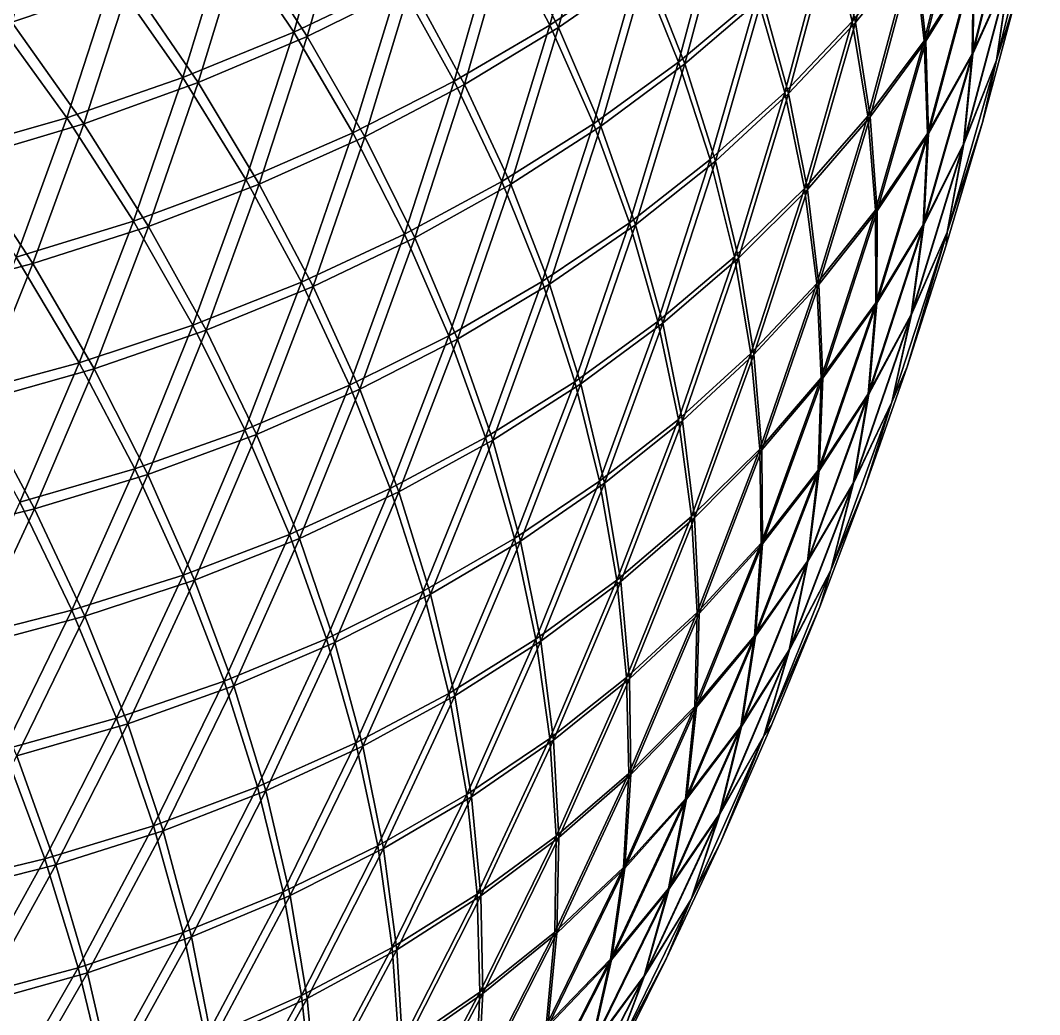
# Model space of a CAD drawing. Header units: millimetres. Extents: x -260 to 430, y -260 to 260.
# Drawn here: x 414.24 to 428.17, y -31.14 to -17.56 of the extents above; entities that cross this region are included whole.
import ezdxf

# ---------------------------------------------------------------- set-up
doc = ezdxf.new("R2010")
doc.units = ezdxf.units.MM
doc.header["$MEASUREMENT"] = 0
doc.layers.add('MESH_3D', color=2, linetype='CONTINUOUS')

msp = doc.modelspace()

# ---------------------------------------------------------------- linework, layer by layer
at = {"layer": 'MESH_3D'}
for points in [[(425.29, -16.279, 2469.295), (425.606, -17.579, 2466.935), (426.18, -15.279, 2466.935)], [(426.223, -15.289, 433.242), (425.649, -17.591, 433.242), (425.345, -16.292, 430.905)], [(426.18, -15.279, 2466.935), (425.606, -17.579, 2466.935), (426.436, -16.564, 2464.554)], [(426.468, -16.572, 435.599), (425.649, -17.591, 433.242), (426.223, -15.289, 433.242)], [(420.772, -16.284, 2480.686), (421.471, -17.627, 2478.472), (422.049, -15.47, 2478.472)], [(422.171, -15.501, 421.814), (421.592, -17.661, 421.814), (420.914, -16.322, 419.618)], [(422.049, -15.47, 2478.472), (421.471, -17.627, 2478.472), (422.691, -16.798, 2476.222)], [(422.794, -16.826, 424.043), (421.592, -17.661, 421.814), (422.171, -15.501, 421.814)], [(426.436, -16.564, 2464.554), (426.588, -17.842, 2462.155), (427.17, -15.507, 2462.155)], [(427.192, -15.512, 437.973), (426.609, -17.848, 437.973), (426.468, -16.572, 435.599)], [(427.17, -15.507, 2462.155), (426.588, -17.842, 2462.155), (427.26, -16.77, 2459.742)], [(427.274, -16.773, 440.361), (426.609, -17.848, 437.973), (427.192, -15.512, 437.973)], [(414.7, -15.685, 409.234), (414.12, -17.585, 409.234), (413.04, -16.216, 407.294)], [(415.732, -17.039, 411.223), (414.12, -17.585, 409.234), (414.7, -15.685, 409.234)], [(417.064, -16.363, 2487.094), (417.973, -17.724, 2485), (418.556, -15.69, 2485)], [(418.556, -15.69, 2485), (417.973, -17.724, 2485), (419.412, -17.036, 2482.863)], [(427.832, -15.66, 2457.317), (427.244, -18.018, 2457.317), (427.755, -16.893, 2454.883)], [(427.26, -16.77, 2459.742), (427.244, -18.018, 2457.317), (427.832, -15.66, 2457.317)], [(427.84, -15.662, 442.761), (427.252, -18.02, 442.761), (427.274, -16.773, 440.361)], [(427.759, -16.894, 445.169), (427.252, -18.02, 442.761), (427.84, -15.662, 442.761)], [(428.164, -15.737, 2452.443), (427.574, -18.106, 2452.443), (427.835, -17.273, 2450)], [(427.755, -16.893, 2454.883), (427.574, -18.106, 2452.443), (428.164, -15.737, 2452.443)], [(428.165, -15.737, 447.583), (427.835, -17.273, 450), (427.574, -18.107, 447.583)], [(428.165, -15.737, 447.583), (427.574, -18.107, 447.583), (427.759, -16.894, 445.169)], [(418.743, -15.74, 415.338), (418.158, -17.781, 415.338), (417.275, -16.423, 413.259)], [(419.575, -17.083, 417.459), (418.158, -17.781, 415.338), (418.743, -15.74, 415.338)], [(422.691, -16.798, 2476.222), (423.23, -18.131, 2473.941), (423.825, -15.913, 2473.941)], [(423.91, -15.935, 426.303), (423.315, -18.155, 426.303), (422.794, -16.826, 424.043)], [(423.825, -15.913, 2473.941), (423.23, -18.131, 2473.941), (424.306, -17.231, 2471.631)], [(424.375, -17.249, 428.591), (423.315, -18.155, 426.303), (423.91, -15.935, 426.303)], [(419.412, -17.036, 2482.863), (420.166, -18.395, 2480.686), (420.772, -16.284, 2480.686)], [(420.772, -16.284, 2480.686), (420.166, -18.395, 2480.686), (421.471, -17.627, 2478.472)], [(424.306, -17.231, 2471.631), (424.682, -18.547, 2469.295), (425.29, -16.279, 2469.295)], [(425.345, -16.292, 430.905), (424.736, -18.563, 430.905), (424.375, -17.249, 428.591)], [(425.29, -16.279, 2469.295), (424.682, -18.547, 2469.295), (425.606, -17.579, 2466.935)], [(425.649, -17.591, 433.242), (424.736, -18.563, 430.905), (425.345, -16.292, 430.905)], [(415.497, -16.967, 2489.144), (416.458, -18.344, 2487.094), (417.064, -16.363, 2487.094)], [(417.275, -16.423, 413.259), (416.666, -18.412, 413.259), (415.732, -17.039, 411.223)], [(417.064, -16.363, 2487.094), (416.458, -18.344, 2487.094), (417.973, -17.724, 2485)], [(418.158, -17.781, 415.338), (416.666, -18.412, 413.259), (417.275, -16.423, 413.259)], [(420.914, -16.322, 419.618), (420.307, -18.438, 419.618), (419.575, -17.083, 417.459)], [(421.592, -17.661, 421.814), (420.307, -18.438, 419.618), (420.914, -16.322, 419.618)], [(425.606, -17.579, 2466.935), (425.818, -18.873, 2464.554), (426.436, -16.564, 2464.554)], [(426.468, -16.572, 435.599), (425.849, -18.882, 435.599), (425.649, -17.591, 433.242)], [(426.436, -16.564, 2464.554), (425.818, -18.873, 2464.554), (426.588, -17.842, 2462.155)], [(426.609, -17.848, 437.973), (425.849, -18.882, 435.599), (426.468, -16.572, 435.599)], [(421.471, -17.627, 2478.472), (422.067, -18.976, 2476.222), (422.691, -16.798, 2476.222)], [(422.794, -16.826, 424.043), (422.169, -19.007, 424.043), (421.592, -17.661, 421.814)], [(422.691, -16.798, 2476.222), (422.067, -18.976, 2476.222), (423.23, -18.131, 2473.941)], [(423.315, -18.155, 426.303), (422.169, -19.007, 424.043), (422.794, -16.826, 424.043)], [(426.588, -17.842, 2462.155), (426.633, -19.107, 2459.742), (427.26, -16.77, 2459.742)], [(427.274, -16.773, 440.361), (426.647, -19.111, 440.361), (426.609, -17.848, 437.973)], [(427.26, -16.77, 2459.742), (426.633, -19.107, 2459.742), (427.244, -18.018, 2457.317)], [(427.252, -18.02, 442.761), (426.647, -19.111, 440.361), (427.274, -16.773, 440.361)], [(413.859, -17.5, 2491.145), (414.871, -18.894, 2489.144), (415.497, -16.967, 2489.144)], [(415.497, -16.967, 2489.144), (414.871, -18.894, 2489.144), (416.458, -18.344, 2487.094)], [(427.755, -16.893, 2454.883), (427.124, -19.248, 2454.883), (427.574, -18.106, 2452.443)], [(427.244, -18.018, 2457.317), (427.124, -19.248, 2454.883), (427.755, -16.893, 2454.883)], [(427.759, -16.894, 445.169), (427.128, -19.249, 445.169), (427.252, -18.02, 442.761)], [(427.574, -18.107, 447.583), (427.128, -19.249, 445.169), (427.759, -16.894, 445.169)], [(415.732, -17.039, 411.223), (415.103, -18.974, 411.223), (414.12, -17.585, 409.234)], [(416.666, -18.412, 413.259), (415.103, -18.974, 411.223), (415.732, -17.039, 411.223)], [(417.973, -17.724, 2485), (418.781, -19.099, 2482.863), (419.412, -17.036, 2482.863)], [(419.575, -17.083, 417.459), (418.943, -19.152, 417.459), (418.158, -17.781, 415.338)], [(419.412, -17.036, 2482.863), (418.781, -19.099, 2482.863), (420.166, -18.395, 2480.686)], [(420.307, -18.438, 419.618), (418.943, -19.152, 417.459), (419.575, -17.083, 417.459)], [(423.23, -18.131, 2473.941), (423.665, -19.464, 2471.631), (424.306, -17.231, 2471.631)], [(424.375, -17.249, 428.591), (423.734, -19.485, 428.591), (423.315, -18.155, 426.303)], [(424.306, -17.231, 2471.631), (423.665, -19.464, 2471.631), (424.682, -18.547, 2469.295)], [(424.736, -18.563, 430.905), (423.734, -19.485, 428.591), (424.375, -17.249, 428.591)], [(427.574, -18.106, 2452.443), (427.384, -18.959, 2450), (427.835, -17.273, 2450)], [(427.384, -18.959, 2450), (427.384, -18.959, 450), (427.835, -17.273, 450)], [(427.835, -17.273, 2450), (427.384, -18.959, 2450), (427.835, -17.273, 450)], [(427.574, -18.107, 447.583), (427.835, -17.273, 450), (427.384, -18.959, 450)], [(413.859, -17.5, 2491.145), (413.216, -19.369, 2491.145), (414.871, -18.894, 2489.144)], [(415.103, -18.974, 411.223), (413.473, -19.463, 409.234), (414.12, -17.585, 409.234)], [(420.166, -18.395, 2480.686), (420.818, -19.761, 2478.472), (421.471, -17.627, 2478.472)], [(421.592, -17.661, 421.814), (420.938, -19.8, 421.814), (420.307, -18.438, 419.618)], [(421.471, -17.627, 2478.472), (420.818, -19.761, 2478.472), (422.067, -18.976, 2476.222)], [(422.169, -19.007, 424.043), (420.938, -19.8, 421.814), (421.592, -17.661, 421.814)], [(424.682, -18.547, 2469.295), (424.953, -19.858, 2466.935), (425.606, -17.579, 2466.935)], [(425.649, -17.591, 433.242), (424.995, -19.871, 433.242), (424.736, -18.563, 430.905)], [(425.606, -17.579, 2466.935), (424.953, -19.858, 2466.935), (425.818, -18.873, 2464.554)], [(425.849, -18.882, 435.599), (424.995, -19.871, 433.242), (425.649, -17.591, 433.242)], [(416.458, -18.344, 2487.094), (417.319, -19.737, 2485), (417.973, -17.724, 2485)], [(418.158, -17.781, 415.338), (417.502, -19.8, 415.338), (416.666, -18.412, 413.259)], [(417.973, -17.724, 2485), (417.319, -19.737, 2485), (418.781, -19.099, 2482.863)], [(418.943, -19.152, 417.459), (417.502, -19.8, 415.338), (418.158, -17.781, 415.338)], [(425.818, -18.873, 2464.554), (425.924, -20.155, 2462.155), (426.588, -17.842, 2462.155)], [(426.609, -17.848, 437.973), (425.946, -20.162, 437.973), (425.849, -18.882, 435.599)], [(426.588, -17.842, 2462.155), (425.924, -20.155, 2462.155), (426.633, -19.107, 2459.742)], [(426.647, -19.111, 440.361), (425.946, -20.162, 437.973), (426.609, -17.848, 437.973)], [(427.244, -18.018, 2457.317), (426.575, -20.354, 2457.317), (427.124, -19.248, 2454.883)], [(426.633, -19.107, 2459.742), (426.575, -20.354, 2457.317), (427.244, -18.018, 2457.317)], [(427.252, -18.02, 442.761), (426.582, -20.356, 442.761), (426.647, -19.111, 440.361)], [(427.128, -19.249, 445.169), (426.582, -20.356, 442.761), (427.252, -18.02, 442.761)], [(422.067, -18.976, 2476.222), (422.559, -20.327, 2473.941), (423.23, -18.131, 2473.941)], [(423.315, -18.155, 426.303), (422.643, -20.354, 426.303), (422.169, -19.007, 424.043)], [(423.23, -18.131, 2473.941), (422.559, -20.327, 2473.941), (423.665, -19.464, 2471.631)], [(423.734, -19.485, 428.591), (422.643, -20.354, 426.303), (423.315, -18.155, 426.303)], [(427.574, -18.106, 2452.443), (426.901, -20.454, 2452.443), (427.384, -18.959, 2450)], [(427.124, -19.248, 2454.883), (426.901, -20.454, 2452.443), (427.574, -18.106, 2452.443)], [(427.574, -18.107, 447.583), (427.384, -18.959, 450), (426.901, -20.454, 447.583)], [(427.574, -18.107, 447.583), (426.901, -20.454, 447.583), (427.128, -19.249, 445.169)], [(414.871, -18.894, 2489.144), (415.783, -20.303, 2487.094), (416.458, -18.344, 2487.094)], [(416.458, -18.344, 2487.094), (415.783, -20.303, 2487.094), (417.319, -19.737, 2485)], [(416.666, -18.412, 413.259), (415.989, -20.378, 413.259), (415.103, -18.974, 411.223)], [(417.502, -19.8, 415.338), (415.989, -20.378, 413.259), (416.666, -18.412, 413.259)], [(418.781, -19.099, 2482.863), (419.488, -20.483, 2480.686), (420.166, -18.395, 2480.686)], [(420.307, -18.438, 419.618), (419.627, -20.531, 419.618), (418.943, -19.152, 417.459)], [(420.166, -18.395, 2480.686), (419.488, -20.483, 2480.686), (420.818, -19.761, 2478.472)], [(420.938, -19.8, 421.814), (419.627, -20.531, 419.618), (420.307, -18.438, 419.618)], [(423.665, -19.464, 2471.631), (423.995, -20.793, 2469.295), (424.682, -18.547, 2469.295)], [(424.736, -18.563, 430.905), (424.049, -20.811, 430.905), (423.734, -19.485, 428.591)], [(424.682, -18.547, 2469.295), (423.995, -20.793, 2469.295), (424.953, -19.858, 2466.935)], [(424.995, -19.871, 433.242), (424.049, -20.811, 430.905), (424.736, -18.563, 430.905)], [(413.216, -19.369, 2491.145), (414.178, -20.797, 2489.144), (414.871, -18.894, 2489.144)], [(414.871, -18.894, 2489.144), (414.178, -20.797, 2489.144), (415.783, -20.303, 2487.094)], [(424.953, -19.858, 2466.935), (425.119, -21.158, 2464.554), (425.818, -18.873, 2464.554)], [(425.849, -18.882, 435.599), (425.15, -21.168, 435.599), (424.995, -19.871, 433.242)], [(425.818, -18.873, 2464.554), (425.119, -21.158, 2464.554), (425.924, -20.155, 2462.155)], [(425.946, -20.162, 437.973), (425.15, -21.168, 435.599), (425.849, -18.882, 435.599)], [(415.103, -18.974, 411.223), (414.408, -20.885, 411.223), (413.473, -19.463, 409.234)], [(415.989, -20.378, 413.259), (414.408, -20.885, 411.223), (415.103, -18.974, 411.223)], [(420.818, -19.761, 2478.472), (421.367, -21.13, 2476.222), (422.067, -18.976, 2476.222)], [(422.169, -19.007, 424.043), (421.468, -21.165, 424.043), (420.938, -19.8, 421.814)], [(422.067, -18.976, 2476.222), (421.367, -21.13, 2476.222), (422.559, -20.327, 2473.941)], [(422.643, -20.354, 426.303), (421.468, -21.165, 424.043), (422.169, -19.007, 424.043)], [(426.901, -20.454, 2452.443), (426.89, -20.633, 2450), (427.384, -18.959, 2450)], [(427.384, -18.959, 2450), (426.89, -20.633, 2450), (426.89, -20.633, 450)], [(427.384, -18.959, 2450), (426.89, -20.633, 450), (427.384, -18.959, 450)], [(426.901, -20.454, 447.583), (427.384, -18.959, 450), (426.89, -20.633, 450)], [(417.319, -19.737, 2485), (418.079, -21.139, 2482.863), (418.781, -19.099, 2482.863)], [(418.943, -19.152, 417.459), (418.239, -21.197, 417.459), (417.502, -19.8, 415.338)], [(418.781, -19.099, 2482.863), (418.079, -21.139, 2482.863), (419.488, -20.483, 2480.686)], [(419.627, -20.531, 419.618), (418.239, -21.197, 417.459), (418.943, -19.152, 417.459)], [(425.924, -20.155, 2462.155), (425.926, -21.421, 2459.742), (426.633, -19.107, 2459.742)], [(426.633, -19.107, 2459.742), (425.926, -21.421, 2459.742), (426.575, -20.354, 2457.317)], [(426.647, -19.111, 440.361), (425.94, -21.425, 440.361), (425.946, -20.162, 437.973)], [(426.582, -20.356, 442.761), (425.94, -21.425, 440.361), (426.647, -19.111, 440.361)], [(427.124, -19.248, 2454.883), (426.412, -21.578, 2454.883), (426.901, -20.454, 2452.443)], [(426.575, -20.354, 2457.317), (426.412, -21.578, 2454.883), (427.124, -19.248, 2454.883)], [(427.128, -19.249, 445.169), (426.415, -21.58, 445.169), (426.582, -20.356, 442.761)], [(426.901, -20.454, 447.583), (426.415, -21.58, 445.169), (427.128, -19.249, 445.169)], [(414.408, -20.885, 411.223), (412.761, -21.317, 409.234), (413.473, -19.463, 409.234)], [(422.559, -20.327, 2473.941), (422.947, -21.674, 2471.631), (423.665, -19.464, 2471.631)], [(423.734, -19.485, 428.591), (423.015, -21.698, 428.591), (422.643, -20.354, 426.303)], [(423.665, -19.464, 2471.631), (422.947, -21.674, 2471.631), (423.995, -20.793, 2469.295)], [(424.049, -20.811, 430.905), (423.015, -21.698, 428.591), (423.734, -19.485, 428.591)], [(415.783, -20.303, 2487.094), (416.595, -21.725, 2485), (417.319, -19.737, 2485)], [(417.319, -19.737, 2485), (416.595, -21.725, 2485), (418.079, -21.139, 2482.863)], [(419.488, -20.483, 2480.686), (420.092, -21.872, 2478.472), (420.818, -19.761, 2478.472)], [(420.818, -19.761, 2478.472), (420.092, -21.872, 2478.472), (421.367, -21.13, 2476.222)], [(417.502, -19.8, 415.338), (416.776, -21.794, 415.338), (415.989, -20.378, 413.259)], [(418.239, -21.197, 417.459), (416.776, -21.794, 415.338), (417.502, -19.8, 415.338)], [(420.938, -19.8, 421.814), (420.21, -21.915, 421.814), (419.627, -20.531, 419.618)], [(421.468, -21.165, 424.043), (420.21, -21.915, 421.814), (420.938, -19.8, 421.814)], [(423.995, -20.793, 2469.295), (424.22, -22.113, 2466.935), (424.953, -19.858, 2466.935)], [(424.995, -19.871, 433.242), (424.262, -22.127, 433.242), (424.049, -20.811, 430.905)], [(424.953, -19.858, 2466.935), (424.22, -22.113, 2466.935), (425.119, -21.158, 2464.554)], [(425.15, -21.168, 435.599), (424.262, -22.127, 433.242), (424.995, -19.871, 433.242)], [(425.119, -21.158, 2464.554), (425.181, -22.444, 2462.155), (425.924, -20.155, 2462.155)], [(425.946, -20.162, 437.973), (425.202, -22.451, 437.973), (425.15, -21.168, 435.599)], [(425.924, -20.155, 2462.155), (425.181, -22.444, 2462.155), (425.926, -21.421, 2459.742)], [(425.94, -21.425, 440.361), (425.202, -22.451, 437.973), (425.946, -20.162, 437.973)], [(414.178, -20.797, 2489.144), (415.041, -22.238, 2487.094), (415.783, -20.303, 2487.094)], [(415.783, -20.303, 2487.094), (415.041, -22.238, 2487.094), (416.595, -21.725, 2485)], [(421.367, -21.13, 2476.222), (421.812, -22.498, 2473.941), (422.559, -20.327, 2473.941)], [(422.559, -20.327, 2473.941), (421.812, -22.498, 2473.941), (422.947, -21.674, 2471.631)], [(415.989, -20.378, 413.259), (415.244, -22.32, 413.259), (414.408, -20.885, 411.223)], [(416.776, -21.794, 415.338), (415.244, -22.32, 413.259), (415.989, -20.378, 413.259)], [(422.643, -20.354, 426.303), (421.895, -22.528, 426.303), (421.468, -21.165, 424.043)], [(423.015, -21.698, 428.591), (421.895, -22.528, 426.303), (422.643, -20.354, 426.303)], [(426.575, -20.354, 2457.317), (425.824, -22.665, 2457.317), (426.412, -21.578, 2454.883)], [(425.926, -21.421, 2459.742), (425.824, -22.665, 2457.317), (426.575, -20.354, 2457.317)], [(426.582, -20.356, 442.761), (425.831, -22.668, 442.761), (425.94, -21.425, 440.361)], [(426.415, -21.58, 445.169), (425.831, -22.668, 442.761), (426.582, -20.356, 442.761)], [(426.901, -20.454, 2452.443), (426.146, -22.776, 2452.443), (426.355, -22.294, 2450)], [(426.412, -21.578, 2454.883), (426.146, -22.776, 2452.443), (426.901, -20.454, 2452.443)], [(426.901, -20.454, 447.583), (426.147, -22.776, 447.583), (426.415, -21.58, 445.169)], [(426.901, -20.454, 447.583), (426.355, -22.294, 450), (426.147, -22.776, 447.583)], [(426.901, -20.454, 2452.443), (426.355, -22.294, 2450), (426.89, -20.633, 2450)], [(426.901, -20.454, 447.583), (426.89, -20.633, 450), (426.355, -22.294, 450)], [(418.079, -21.139, 2482.863), (418.737, -22.547, 2480.686), (419.488, -20.483, 2480.686)], [(419.627, -20.531, 419.618), (418.874, -22.6, 419.618), (418.239, -21.197, 417.459)], [(419.488, -20.483, 2480.686), (418.737, -22.547, 2480.686), (420.092, -21.872, 2478.472)], [(420.21, -21.915, 421.814), (418.874, -22.6, 419.618), (419.627, -20.531, 419.618)], [(426.89, -20.633, 2450), (426.355, -22.294, 450), (426.89, -20.633, 450)], [(426.89, -20.633, 2450), (426.355, -22.294, 2450), (426.355, -22.294, 450)], [(414.408, -20.885, 411.223), (413.646, -22.771, 411.223), (412.761, -21.317, 409.234)], [(414.178, -20.797, 2489.144), (413.419, -22.675, 2489.144), (415.041, -22.238, 2487.094)], [(415.244, -22.32, 413.259), (413.646, -22.771, 411.223), (414.408, -20.885, 411.223)], [(422.947, -21.674, 2471.631), (423.23, -23.014, 2469.295), (423.995, -20.793, 2469.295)], [(424.049, -20.811, 430.905), (423.284, -23.033, 430.905), (423.015, -21.698, 428.591)], [(423.995, -20.793, 2469.295), (423.23, -23.014, 2469.295), (424.22, -22.113, 2466.935)], [(424.262, -22.127, 433.242), (423.284, -23.033, 430.905), (424.049, -20.811, 430.905)], [(416.595, -21.725, 2485), (417.306, -23.153, 2482.863), (418.079, -21.139, 2482.863)], [(418.079, -21.139, 2482.863), (417.306, -23.153, 2482.863), (418.737, -22.547, 2480.686)], [(420.092, -21.872, 2478.472), (420.592, -23.259, 2476.222), (421.367, -21.13, 2476.222)], [(421.468, -21.165, 424.043), (420.692, -23.297, 424.043), (420.21, -21.915, 421.814)], [(421.367, -21.13, 2476.222), (420.592, -23.259, 2476.222), (421.812, -22.498, 2473.941)], [(421.895, -22.528, 426.303), (420.692, -23.297, 424.043), (421.468, -21.165, 424.043)], [(424.22, -22.113, 2466.935), (424.341, -23.418, 2464.554), (425.119, -21.158, 2464.554)], [(425.15, -21.168, 435.599), (424.371, -23.429, 435.599), (424.262, -22.127, 433.242)], [(425.119, -21.158, 2464.554), (424.341, -23.418, 2464.554), (425.181, -22.444, 2462.155)], [(425.202, -22.451, 437.973), (424.371, -23.429, 435.599), (425.15, -21.168, 435.599)], [(418.239, -21.197, 417.459), (417.463, -23.217, 417.459), (416.776, -21.794, 415.338)], [(418.874, -22.6, 419.618), (417.463, -23.217, 417.459), (418.239, -21.197, 417.459)], [(425.926, -21.421, 2459.742), (425.138, -23.708, 2459.742), (425.824, -22.665, 2457.317)], [(425.181, -22.444, 2462.155), (425.138, -23.708, 2459.742), (425.926, -21.421, 2459.742)], [(425.94, -21.425, 440.361), (425.152, -23.713, 440.361), (425.202, -22.451, 437.973)], [(425.831, -22.668, 442.761), (425.152, -23.713, 440.361), (425.94, -21.425, 440.361)], [(426.412, -21.578, 2454.883), (425.618, -23.883, 2454.883), (426.146, -22.776, 2452.443)], [(425.824, -22.665, 2457.317), (425.618, -23.883, 2454.883), (426.412, -21.578, 2454.883)], [(426.415, -21.58, 445.169), (425.622, -23.884, 445.169), (425.831, -22.668, 442.761)], [(426.147, -22.776, 447.583), (425.622, -23.884, 445.169), (426.415, -21.58, 445.169)], [(415.041, -22.238, 2487.094), (415.803, -23.687, 2485), (416.595, -21.725, 2485)], [(416.595, -21.725, 2485), (415.803, -23.687, 2485), (417.306, -23.153, 2482.863)], [(421.812, -22.498, 2473.941), (422.152, -23.858, 2471.631), (422.947, -21.674, 2471.631)], [(423.015, -21.698, 428.591), (422.219, -23.884, 428.591), (421.895, -22.528, 426.303)], [(422.947, -21.674, 2471.631), (422.152, -23.858, 2471.631), (423.23, -23.014, 2469.295)], [(423.284, -23.033, 430.905), (422.219, -23.884, 428.591), (423.015, -21.698, 428.591)], [(416.776, -21.794, 415.338), (415.981, -23.763, 415.338), (415.244, -22.32, 413.259)], [(417.463, -23.217, 417.459), (415.981, -23.763, 415.338), (416.776, -21.794, 415.338)], [(418.737, -22.547, 2480.686), (419.292, -23.955, 2478.472), (420.092, -21.872, 2478.472)], [(420.21, -21.915, 421.814), (419.409, -24.003, 421.814), (418.874, -22.6, 419.618)], [(420.092, -21.872, 2478.472), (419.292, -23.955, 2478.472), (420.592, -23.259, 2476.222)], [(420.692, -23.297, 424.043), (419.409, -24.003, 421.814), (420.21, -21.915, 421.814)], [(423.23, -23.014, 2469.295), (423.409, -24.341, 2466.935), (424.22, -22.113, 2466.935)], [(424.262, -22.127, 433.242), (423.45, -24.356, 433.242), (423.284, -23.033, 430.905)], [(424.22, -22.113, 2466.935), (423.409, -24.341, 2466.935), (424.341, -23.418, 2464.554)], [(424.371, -23.429, 435.599), (423.45, -24.356, 433.242), (424.262, -22.127, 433.242)], [(413.419, -22.675, 2489.144), (414.231, -24.145, 2487.094), (415.041, -22.238, 2487.094)], [(415.041, -22.238, 2487.094), (414.231, -24.145, 2487.094), (415.803, -23.687, 2485)], [(415.244, -22.32, 413.259), (414.431, -24.234, 413.259), (413.646, -22.771, 411.223)], [(415.981, -23.763, 415.338), (414.431, -24.234, 413.259), (415.244, -22.32, 413.259)], [(426.146, -22.776, 2452.443), (425.778, -23.941, 2450), (426.355, -22.294, 2450)], [(425.778, -23.941, 2450), (425.778, -23.941, 450), (426.355, -22.294, 450)], [(426.355, -22.294, 2450), (425.778, -23.941, 2450), (426.355, -22.294, 450)], [(426.147, -22.776, 447.583), (426.355, -22.294, 450), (425.778, -23.941, 450)], [(417.306, -23.153, 2482.863), (417.914, -24.583, 2480.686), (418.737, -22.547, 2480.686)], [(418.737, -22.547, 2480.686), (417.914, -24.583, 2480.686), (419.292, -23.955, 2478.472)], [(420.592, -23.259, 2476.222), (420.989, -24.641, 2473.941), (421.812, -22.498, 2473.941)], [(421.895, -22.528, 426.303), (421.071, -24.674, 426.303), (420.692, -23.297, 424.043)], [(421.812, -22.498, 2473.941), (420.989, -24.641, 2473.941), (422.152, -23.858, 2471.631)], [(422.219, -23.884, 428.591), (421.071, -24.674, 426.303), (421.895, -22.528, 426.303)], [(424.341, -23.418, 2464.554), (424.358, -24.705, 2462.155), (425.181, -22.444, 2462.155)], [(425.181, -22.444, 2462.155), (424.358, -24.705, 2462.155), (425.138, -23.708, 2459.742)], [(425.202, -22.451, 437.973), (424.379, -24.713, 437.973), (424.371, -23.429, 435.599)], [(425.152, -23.713, 440.361), (424.379, -24.713, 437.973), (425.202, -22.451, 437.973)], [(418.874, -22.6, 419.618), (418.05, -24.641, 419.618), (417.463, -23.217, 417.459)], [(419.409, -24.003, 421.814), (418.05, -24.641, 419.618), (418.874, -22.6, 419.618)], [(425.824, -22.665, 2457.317), (424.993, -24.948, 2457.317), (425.618, -23.883, 2454.883)], [(425.138, -23.708, 2459.742), (424.993, -24.948, 2457.317), (425.824, -22.665, 2457.317)], [(425.831, -22.668, 442.761), (425, -24.951, 442.761), (425.152, -23.713, 440.361)], [(425.622, -23.884, 445.169), (425, -24.951, 442.761), (425.831, -22.668, 442.761)], [(414.431, -24.234, 413.259), (412.818, -24.63, 411.223), (413.646, -22.771, 411.223)], [(426.146, -22.776, 2452.443), (425.311, -25.07, 2452.443), (425.778, -23.941, 2450)], [(425.618, -23.883, 2454.883), (425.311, -25.07, 2452.443), (426.146, -22.776, 2452.443)], [(426.147, -22.776, 447.583), (425.778, -23.941, 450), (425.312, -25.071, 447.583)], [(426.147, -22.776, 447.583), (425.312, -25.071, 447.583), (425.622, -23.884, 445.169)], [(422.152, -23.858, 2471.631), (422.389, -25.207, 2469.295), (423.23, -23.014, 2469.295)], [(423.284, -23.033, 430.905), (422.441, -25.228, 430.905), (422.219, -23.884, 428.591)], [(423.23, -23.014, 2469.295), (422.389, -25.207, 2469.295), (423.409, -24.341, 2466.935)], [(423.45, -24.356, 433.242), (422.441, -25.228, 430.905), (423.284, -23.033, 430.905)], [(415.803, -23.687, 2485), (416.463, -25.139, 2482.863), (417.306, -23.153, 2482.863)], [(417.463, -23.217, 417.459), (416.618, -25.208, 417.459), (415.981, -23.763, 415.338)], [(417.306, -23.153, 2482.863), (416.463, -25.139, 2482.863), (417.914, -24.583, 2480.686)], [(418.05, -24.641, 419.618), (416.618, -25.208, 417.459), (417.463, -23.217, 417.459)], [(419.292, -23.955, 2478.472), (419.743, -25.36, 2476.222), (420.592, -23.259, 2476.222)], [(420.592, -23.259, 2476.222), (419.743, -25.36, 2476.222), (420.989, -24.641, 2473.941)], [(420.692, -23.297, 424.043), (419.841, -25.401, 424.043), (419.409, -24.003, 421.814)], [(421.071, -24.674, 426.303), (419.841, -25.401, 424.043), (420.692, -23.297, 424.043)], [(423.409, -24.341, 2466.935), (423.485, -25.649, 2464.554), (424.341, -23.418, 2464.554)], [(424.371, -23.429, 435.599), (423.514, -25.662, 435.599), (423.45, -24.356, 433.242)], [(424.341, -23.418, 2464.554), (423.485, -25.649, 2464.554), (424.358, -24.705, 2462.155)], [(424.379, -24.713, 437.973), (423.514, -25.662, 435.599), (424.371, -23.429, 435.599)], [(414.231, -24.145, 2487.094), (414.942, -25.62, 2485), (415.803, -23.687, 2485)], [(415.981, -23.763, 415.338), (415.118, -25.702, 415.338), (414.431, -24.234, 413.259)], [(415.803, -23.687, 2485), (414.942, -25.62, 2485), (416.463, -25.139, 2482.863)], [(416.618, -25.208, 417.459), (415.118, -25.702, 415.338), (415.981, -23.763, 415.338)], [(425.138, -23.708, 2459.742), (424.271, -25.967, 2459.742), (424.993, -24.948, 2457.317)], [(424.358, -24.705, 2462.155), (424.271, -25.967, 2459.742), (425.138, -23.708, 2459.742)], [(425.152, -23.713, 440.361), (424.285, -25.973, 440.361), (424.379, -24.713, 437.973)], [(425, -24.951, 442.761), (424.285, -25.973, 440.361), (425.152, -23.713, 440.361)], [(417.914, -24.583, 2480.686), (418.42, -26.01, 2478.472), (419.292, -23.955, 2478.472)], [(419.292, -23.955, 2478.472), (418.42, -26.01, 2478.472), (419.743, -25.36, 2476.222)], [(420.989, -24.641, 2473.941), (421.282, -26.013, 2471.631), (422.152, -23.858, 2471.631)], [(422.219, -23.884, 428.591), (421.348, -26.041, 428.591), (421.071, -24.674, 426.303)], [(422.152, -23.858, 2471.631), (421.282, -26.013, 2471.631), (422.389, -25.207, 2469.295)], [(422.441, -25.228, 430.905), (421.348, -26.041, 428.591), (422.219, -23.884, 428.591)], [(425.618, -23.883, 2454.883), (424.745, -26.159, 2454.883), (425.311, -25.07, 2452.443)], [(424.993, -24.948, 2457.317), (424.745, -26.159, 2454.883), (425.618, -23.883, 2454.883)], [(425.622, -23.884, 445.169), (424.748, -26.16, 445.169), (425, -24.951, 442.761)], [(425.312, -25.071, 447.583), (424.748, -26.16, 445.169), (425.622, -23.884, 445.169)], [(425.311, -25.07, 2452.443), (425.161, -25.574, 2450), (425.778, -23.941, 2450)], [(425.161, -25.574, 2450), (425.161, -25.574, 450), (425.778, -23.941, 450)], [(425.778, -23.941, 2450), (425.161, -25.574, 2450), (425.778, -23.941, 450)], [(425.312, -25.071, 447.583), (425.778, -23.941, 450), (425.161, -25.574, 450)], [(419.409, -24.003, 421.814), (418.535, -26.061, 421.814), (418.05, -24.641, 419.618)], [(419.841, -25.401, 424.043), (418.535, -26.061, 421.814), (419.409, -24.003, 421.814)], [(414.231, -24.145, 2487.094), (413.355, -26.023, 2487.094), (414.942, -25.62, 2485)], [(414.431, -24.234, 413.259), (413.553, -26.119, 413.259), (412.818, -24.63, 411.223)], [(415.118, -25.702, 415.338), (413.553, -26.119, 413.259), (414.431, -24.234, 413.259)], [(422.389, -25.207, 2469.295), (422.521, -26.539, 2466.935), (423.409, -24.341, 2466.935)], [(423.45, -24.356, 433.242), (422.562, -26.556, 433.242), (422.441, -25.228, 430.905)], [(423.409, -24.341, 2466.935), (422.521, -26.539, 2466.935), (423.485, -25.649, 2464.554)], [(423.514, -25.662, 435.599), (422.562, -26.556, 433.242), (423.45, -24.356, 433.242)], [(416.463, -25.139, 2482.863), (417.021, -26.589, 2480.686), (417.914, -24.583, 2480.686)], [(418.05, -24.641, 419.618), (417.154, -26.652, 419.618), (416.618, -25.208, 417.459)], [(417.914, -24.583, 2480.686), (417.021, -26.589, 2480.686), (418.42, -26.01, 2478.472)], [(418.535, -26.061, 421.814), (417.154, -26.652, 419.618), (418.05, -24.641, 419.618)], [(419.743, -25.36, 2476.222), (420.092, -26.755, 2473.941), (420.989, -24.641, 2473.941)], [(420.989, -24.641, 2473.941), (420.092, -26.755, 2473.941), (421.282, -26.013, 2471.631)], [(421.071, -24.674, 426.303), (420.172, -26.79, 426.303), (419.841, -25.401, 424.043)], [(421.348, -26.041, 428.591), (420.172, -26.79, 426.303), (421.071, -24.674, 426.303)], [(424.358, -24.705, 2462.155), (423.456, -26.936, 2462.155), (424.271, -25.967, 2459.742)], [(423.485, -25.649, 2464.554), (423.456, -26.936, 2462.155), (424.358, -24.705, 2462.155)], [(424.379, -24.713, 437.973), (423.477, -26.944, 437.973), (423.514, -25.662, 435.599)], [(424.285, -25.973, 440.361), (423.477, -26.944, 437.973), (424.379, -24.713, 437.973)], [(424.993, -24.948, 2457.317), (424.082, -27.201, 2457.317), (424.745, -26.159, 2454.883)], [(424.271, -25.967, 2459.742), (424.082, -27.201, 2457.317), (424.993, -24.948, 2457.317)], [(425, -24.951, 442.761), (424.09, -27.205, 442.761), (424.285, -25.973, 440.361)], [(424.748, -26.16, 445.169), (424.09, -27.205, 442.761), (425, -24.951, 442.761)], [(414.942, -25.62, 2485), (415.551, -27.094, 2482.863), (416.463, -25.139, 2482.863)], [(416.618, -25.208, 417.459), (415.704, -27.169, 417.459), (415.118, -25.702, 415.338)], [(416.463, -25.139, 2482.863), (415.551, -27.094, 2482.863), (417.021, -26.589, 2480.686)], [(417.154, -26.652, 419.618), (415.704, -27.169, 417.459), (416.618, -25.208, 417.459)], [(421.282, -26.013, 2471.631), (421.471, -27.369, 2469.295), (422.389, -25.207, 2469.295)], [(422.389, -25.207, 2469.295), (421.471, -27.369, 2469.295), (422.521, -26.539, 2466.935)], [(425.311, -25.07, 2452.443), (424.396, -27.335, 2452.443), (425.161, -25.574, 2450)], [(424.745, -26.159, 2454.883), (424.396, -27.335, 2452.443), (425.311, -25.07, 2452.443)], [(425.312, -25.071, 447.583), (425.161, -25.574, 450), (424.397, -27.335, 447.583)], [(425.312, -25.071, 447.583), (424.397, -27.335, 447.583), (424.748, -26.16, 445.169)], [(422.441, -25.228, 430.905), (421.523, -27.392, 430.905), (421.348, -26.041, 428.591)], [(422.562, -26.556, 433.242), (421.523, -27.392, 430.905), (422.441, -25.228, 430.905)], [(418.42, -26.01, 2478.472), (418.822, -27.429, 2476.222), (419.743, -25.36, 2476.222)], [(419.841, -25.401, 424.043), (418.919, -27.474, 424.043), (418.535, -26.061, 421.814)], [(419.743, -25.36, 2476.222), (418.822, -27.429, 2476.222), (420.092, -26.755, 2473.941)], [(420.172, -26.79, 426.303), (418.919, -27.474, 424.043), (419.841, -25.401, 424.043)], [(413.355, -26.023, 2487.094), (414.014, -27.522, 2485), (414.942, -25.62, 2485)], [(414.942, -25.62, 2485), (414.014, -27.522, 2485), (415.551, -27.094, 2482.863)], [(424.396, -27.335, 2452.443), (424.503, -27.19, 2450), (425.161, -25.574, 2450)], [(424.397, -27.335, 447.583), (425.161, -25.574, 450), (424.503, -27.19, 450)], [(425.161, -25.574, 2450), (424.503, -27.19, 450), (425.161, -25.574, 450)], [(425.161, -25.574, 2450), (424.503, -27.19, 2450), (424.503, -27.19, 450)], [(415.118, -25.702, 415.338), (414.187, -27.61, 415.338), (413.553, -26.119, 413.259)], [(415.704, -27.169, 417.459), (414.187, -27.61, 415.338), (415.118, -25.702, 415.338)], [(422.521, -26.539, 2466.935), (422.551, -27.849, 2464.554), (423.485, -25.649, 2464.554)], [(423.485, -25.649, 2464.554), (422.551, -27.849, 2464.554), (423.456, -26.936, 2462.155)], [(423.514, -25.662, 435.599), (422.58, -27.863, 435.599), (422.562, -26.556, 433.242)], [(423.477, -26.944, 437.973), (422.58, -27.863, 435.599), (423.514, -25.662, 435.599)], [(417.021, -26.589, 2480.686), (417.476, -28.033, 2478.472), (418.42, -26.01, 2478.472)], [(418.42, -26.01, 2478.472), (417.476, -28.033, 2478.472), (418.822, -27.429, 2476.222)], [(420.092, -26.755, 2473.941), (420.336, -28.135, 2471.631), (421.282, -26.013, 2471.631)], [(421.348, -26.041, 428.591), (420.402, -28.166, 428.591), (420.172, -26.79, 426.303)], [(421.282, -26.013, 2471.631), (420.336, -28.135, 2471.631), (421.471, -27.369, 2469.295)], [(421.523, -27.392, 430.905), (420.402, -28.166, 428.591), (421.348, -26.041, 428.591)], [(424.271, -25.967, 2459.742), (423.326, -28.194, 2459.742), (424.082, -27.201, 2457.317)], [(423.456, -26.936, 2462.155), (423.326, -28.194, 2459.742), (424.271, -25.967, 2459.742)], [(424.285, -25.973, 440.361), (423.339, -28.2, 440.361), (423.477, -26.944, 437.973)], [(424.09, -27.205, 442.761), (423.339, -28.2, 440.361), (424.285, -25.973, 440.361)], [(418.535, -26.061, 421.814), (417.59, -28.088, 421.814), (417.154, -26.652, 419.618)], [(418.919, -27.474, 424.043), (417.59, -28.088, 421.814), (418.535, -26.061, 421.814)], [(424.745, -26.159, 2454.883), (423.792, -28.402, 2454.883), (424.396, -27.335, 2452.443)], [(424.082, -27.201, 2457.317), (423.792, -28.402, 2454.883), (424.745, -26.159, 2454.883)], [(424.748, -26.16, 445.169), (423.796, -28.404, 445.169), (424.09, -27.205, 442.761)], [(424.397, -27.335, 447.583), (423.796, -28.404, 445.169), (424.748, -26.16, 445.169)], [(415.551, -27.094, 2482.863), (416.058, -28.563, 2480.686), (417.021, -26.589, 2480.686)], [(417.021, -26.589, 2480.686), (416.058, -28.563, 2480.686), (417.476, -28.033, 2478.472)], [(421.471, -27.369, 2469.295), (421.557, -28.705, 2466.935), (422.521, -26.539, 2466.935)], [(422.562, -26.556, 433.242), (421.597, -28.723, 433.242), (421.523, -27.392, 430.905)], [(422.521, -26.539, 2466.935), (421.557, -28.705, 2466.935), (422.551, -27.849, 2464.554)], [(422.58, -27.863, 435.599), (421.597, -28.723, 433.242), (422.562, -26.556, 433.242)], [(417.154, -26.652, 419.618), (416.189, -28.63, 419.618), (415.704, -27.169, 417.459)], [(417.59, -28.088, 421.814), (416.189, -28.63, 419.618), (417.154, -26.652, 419.618)], [(418.822, -27.429, 2476.222), (419.121, -28.835, 2473.941), (420.092, -26.755, 2473.941)], [(420.172, -26.79, 426.303), (419.201, -28.874, 426.303), (418.919, -27.474, 424.043)], [(420.092, -26.755, 2473.941), (419.121, -28.835, 2473.941), (420.336, -28.135, 2471.631)], [(420.402, -28.166, 428.591), (419.201, -28.874, 426.303), (420.172, -26.79, 426.303)], [(423.456, -26.936, 2462.155), (422.478, -29.134, 2462.155), (423.326, -28.194, 2459.742)], [(422.551, -27.849, 2464.554), (422.478, -29.134, 2462.155), (423.456, -26.936, 2462.155)], [(423.477, -26.944, 437.973), (422.498, -29.143, 437.973), (422.58, -27.863, 435.599)], [(423.339, -28.2, 440.361), (422.498, -29.143, 437.973), (423.477, -26.944, 437.973)], [(414.014, -27.522, 2485), (414.572, -29.016, 2482.863), (415.551, -27.094, 2482.863)], [(415.551, -27.094, 2482.863), (414.572, -29.016, 2482.863), (416.058, -28.563, 2480.686)], [(415.704, -27.169, 417.459), (414.722, -29.096, 417.459), (414.187, -27.61, 415.338)], [(416.189, -28.63, 419.618), (414.722, -29.096, 417.459), (415.704, -27.169, 417.459)], [(424.082, -27.201, 2457.317), (423.094, -29.421, 2457.317), (423.792, -28.402, 2454.883)], [(423.326, -28.194, 2459.742), (423.094, -29.421, 2457.317), (424.082, -27.201, 2457.317)], [(424.09, -27.205, 442.761), (423.101, -29.425, 442.761), (423.339, -28.2, 440.361)], [(423.796, -28.404, 445.169), (423.101, -29.425, 442.761), (424.09, -27.205, 442.761)], [(424.396, -27.335, 2452.443), (423.805, -28.79, 2450), (424.503, -27.19, 2450)], [(423.805, -28.79, 2450), (423.805, -28.79, 450), (424.503, -27.19, 450)], [(424.503, -27.19, 2450), (423.805, -28.79, 2450), (424.503, -27.19, 450)], [(424.397, -27.335, 447.583), (424.503, -27.19, 450), (423.805, -28.79, 450)], [(417.476, -28.033, 2478.472), (417.829, -29.465, 2476.222), (418.822, -27.429, 2476.222)], [(418.822, -27.429, 2476.222), (417.829, -29.465, 2476.222), (419.121, -28.835, 2473.941)], [(420.336, -28.135, 2471.631), (420.478, -29.497, 2469.295), (421.471, -27.369, 2469.295)], [(421.523, -27.392, 430.905), (420.53, -29.522, 430.905), (420.402, -28.166, 428.591)], [(421.471, -27.369, 2469.295), (420.478, -29.497, 2469.295), (421.557, -28.705, 2466.935)], [(421.597, -28.723, 433.242), (420.53, -29.522, 430.905), (421.523, -27.392, 430.905)], [(424.396, -27.335, 2452.443), (423.403, -29.565, 2452.443), (423.805, -28.79, 2450)], [(423.792, -28.402, 2454.883), (423.403, -29.565, 2452.443), (424.396, -27.335, 2452.443)], [(424.397, -27.335, 447.583), (423.805, -28.79, 450), (423.404, -29.566, 447.583)], [(424.397, -27.335, 447.583), (423.404, -29.566, 447.583), (423.796, -28.404, 445.169)], [(414.014, -27.522, 2485), (413.021, -29.39, 2485), (414.572, -29.016, 2482.863)], [(418.919, -27.474, 424.043), (417.924, -29.514, 424.043), (417.59, -28.088, 421.814)], [(419.201, -28.874, 426.303), (417.924, -29.514, 424.043), (418.919, -27.474, 424.043)], [(414.722, -29.096, 417.459), (413.191, -29.484, 415.338), (414.187, -27.61, 415.338)], [(422.551, -27.849, 2464.554), (421.541, -30.015, 2464.554), (422.478, -29.134, 2462.155)], [(421.557, -28.705, 2466.935), (421.541, -30.015, 2464.554), (422.551, -27.849, 2464.554)], [(422.58, -27.863, 435.599), (421.57, -30.03, 435.599), (421.597, -28.723, 433.242)], [(422.498, -29.143, 437.973), (421.57, -30.03, 435.599), (422.58, -27.863, 435.599)], [(416.058, -28.563, 2480.686), (416.463, -30.022, 2478.472), (417.476, -28.033, 2478.472)], [(417.59, -28.088, 421.814), (416.574, -30.081, 421.814), (416.189, -28.63, 419.618)], [(417.476, -28.033, 2478.472), (416.463, -30.022, 2478.472), (417.829, -29.465, 2476.222)], [(417.924, -29.514, 424.043), (416.574, -30.081, 421.814), (417.59, -28.088, 421.814)], [(419.121, -28.835, 2473.941), (419.318, -30.224, 2471.631), (420.336, -28.135, 2471.631)], [(420.402, -28.166, 428.591), (419.382, -30.257, 428.591), (419.201, -28.874, 426.303)], [(420.336, -28.135, 2471.631), (419.318, -30.224, 2471.631), (420.478, -29.497, 2469.295)], [(420.53, -29.522, 430.905), (419.382, -30.257, 428.591), (420.402, -28.166, 428.591)], [(423.326, -28.194, 2459.742), (422.303, -30.387, 2459.742), (423.094, -29.421, 2457.317)], [(422.478, -29.134, 2462.155), (422.303, -30.387, 2459.742), (423.326, -28.194, 2459.742)], [(423.339, -28.2, 440.361), (422.316, -30.394, 440.361), (422.498, -29.143, 437.973)], [(423.101, -29.425, 442.761), (422.316, -30.394, 440.361), (423.339, -28.2, 440.361)], [(423.792, -28.402, 2454.883), (422.762, -30.611, 2454.883), (423.403, -29.565, 2452.443)], [(423.094, -29.421, 2457.317), (422.762, -30.611, 2454.883), (423.792, -28.402, 2454.883)], [(423.796, -28.404, 445.169), (422.766, -30.613, 445.169), (423.101, -29.425, 442.761)], [(423.404, -29.566, 447.583), (422.766, -30.613, 445.169), (423.796, -28.404, 445.169)], [(414.572, -29.016, 2482.863), (415.027, -30.502, 2480.686), (416.058, -28.563, 2480.686)], [(416.189, -28.63, 419.618), (415.156, -30.574, 419.618), (414.722, -29.096, 417.459)], [(416.058, -28.563, 2480.686), (415.027, -30.502, 2480.686), (416.463, -30.022, 2478.472)], [(416.574, -30.081, 421.814), (415.156, -30.574, 419.618), (416.189, -28.63, 419.618)], [(420.478, -29.497, 2469.295), (420.518, -30.835, 2466.935), (421.557, -28.705, 2466.935)], [(421.557, -28.705, 2466.935), (420.518, -30.835, 2466.935), (421.541, -30.015, 2464.554)], [(421.597, -28.723, 433.242), (420.557, -30.855, 433.242), (420.53, -29.522, 430.905)], [(421.57, -30.03, 435.599), (420.557, -30.855, 433.242), (421.597, -28.723, 433.242)], [(423.403, -29.565, 2452.443), (423.068, -30.372, 2450), (423.805, -28.79, 2450)], [(423.068, -30.372, 2450), (423.068, -30.372, 450), (423.805, -28.79, 450)], [(423.805, -28.79, 2450), (423.068, -30.372, 2450), (423.805, -28.79, 450)], [(423.404, -29.566, 447.583), (423.805, -28.79, 450), (423.068, -30.372, 450)], [(417.829, -29.465, 2476.222), (418.079, -30.881, 2473.941), (419.121, -28.835, 2473.941)], [(419.201, -28.874, 426.303), (418.157, -30.923, 426.303), (417.924, -29.514, 424.043)], [(419.121, -28.835, 2473.941), (418.079, -30.881, 2473.941), (419.318, -30.224, 2471.631)], [(419.382, -30.257, 428.591), (418.157, -30.923, 426.303), (419.201, -28.874, 426.303)], [(413.021, -29.39, 2485), (413.526, -30.903, 2482.863), (414.572, -29.016, 2482.863)], [(414.722, -29.096, 417.459), (413.673, -30.988, 417.459), (413.191, -29.484, 415.338)], [(414.572, -29.016, 2482.863), (413.526, -30.903, 2482.863), (415.027, -30.502, 2480.686)], [(415.156, -30.574, 419.618), (413.673, -30.988, 417.459), (414.722, -29.096, 417.459)], [(422.478, -29.134, 2462.155), (421.423, -31.297, 2462.155), (422.303, -30.387, 2459.742)], [(421.541, -30.015, 2464.554), (421.423, -31.297, 2462.155), (422.478, -29.134, 2462.155)], [(422.498, -29.143, 437.973), (421.443, -31.307, 437.973), (421.57, -30.03, 435.599)], [(422.316, -30.394, 440.361), (421.443, -31.307, 437.973), (422.498, -29.143, 437.973)], [(416.463, -30.022, 2478.472), (416.765, -31.466, 2476.222), (417.829, -29.465, 2476.222)], [(417.924, -29.514, 424.043), (416.859, -31.517, 424.043), (416.574, -30.081, 421.814)], [(417.829, -29.465, 2476.222), (416.765, -31.466, 2476.222), (418.079, -30.881, 2473.941)], [(418.157, -30.923, 426.303), (416.859, -31.517, 424.043), (417.924, -29.514, 424.043)], [(419.318, -30.224, 2471.631), (419.412, -31.59, 2469.295), (420.478, -29.497, 2469.295)], [(420.53, -29.522, 430.905), (419.462, -31.617, 430.905), (419.382, -30.257, 428.591)], [(420.478, -29.497, 2469.295), (419.412, -31.59, 2469.295), (420.518, -30.835, 2466.935)], [(420.557, -30.855, 433.242), (419.462, -31.617, 430.905), (420.53, -29.522, 430.905)], [(423.094, -29.421, 2457.317), (422.029, -31.605, 2457.317), (422.762, -30.611, 2454.883)], [(422.303, -30.387, 2459.742), (422.029, -31.605, 2457.317), (423.094, -29.421, 2457.317)], [(423.101, -29.425, 442.761), (422.036, -31.609, 442.761), (422.316, -30.394, 440.361)], [(422.766, -30.613, 445.169), (422.036, -31.609, 442.761), (423.101, -29.425, 442.761)], [(423.403, -29.565, 2452.443), (422.332, -31.76, 2452.443), (423.068, -30.372, 2450)], [(422.762, -30.611, 2454.883), (422.332, -31.76, 2452.443), (423.403, -29.565, 2452.443)], [(423.404, -29.566, 447.583), (423.068, -30.372, 450), (422.333, -31.76, 447.583)], [(423.404, -29.566, 447.583), (422.333, -31.76, 447.583), (422.766, -30.613, 445.169)], [(415.027, -30.502, 2480.686), (415.381, -31.974, 2478.472), (416.463, -30.022, 2478.472)], [(416.574, -30.081, 421.814), (415.49, -32.037, 421.814), (415.156, -30.574, 419.618)], [(416.463, -30.022, 2478.472), (415.381, -31.974, 2478.472), (416.765, -31.466, 2476.222)], [(416.859, -31.517, 424.043), (415.49, -32.037, 421.814), (416.574, -30.081, 421.814)], [(421.541, -30.015, 2464.554), (420.456, -32.145, 2464.554), (421.423, -31.297, 2462.155)], [(420.518, -30.835, 2466.935), (420.456, -32.145, 2464.554), (421.541, -30.015, 2464.554)], [(421.57, -30.03, 435.599), (420.484, -32.16, 435.599), (420.557, -30.855, 433.242)], [(421.443, -31.307, 437.973), (420.484, -32.16, 435.599), (421.57, -30.03, 435.599)], [(418.079, -30.881, 2473.941), (418.227, -32.276, 2471.631), (419.318, -30.224, 2471.631)], [(419.382, -30.257, 428.591), (418.29, -32.311, 428.591), (418.157, -30.923, 426.303)], [(419.318, -30.224, 2471.631), (418.227, -32.276, 2471.631), (419.412, -31.59, 2469.295)], [(419.462, -31.617, 430.905), (418.29, -32.311, 428.591), (419.382, -30.257, 428.591)], [(422.303, -30.387, 2459.742), (421.205, -32.543, 2459.742), (422.029, -31.605, 2457.317)], [(421.423, -31.297, 2462.155), (421.205, -32.543, 2459.742), (422.303, -30.387, 2459.742)], [(422.316, -30.394, 440.361), (421.218, -32.55, 440.361), (421.443, -31.307, 437.973)], [(422.036, -31.609, 442.761), (421.218, -32.55, 440.361), (422.316, -30.394, 440.361)], [(422.332, -31.76, 2452.443), (422.291, -31.935, 2450), (423.068, -30.372, 2450)], [(422.291, -31.935, 2450), (422.291, -31.935, 450), (423.068, -30.372, 450)], [(423.068, -30.372, 2450), (422.291, -31.935, 2450), (423.068, -30.372, 450)], [(422.333, -31.76, 447.583), (423.068, -30.372, 450), (422.291, -31.935, 450)], [(413.526, -30.903, 2482.863), (413.929, -32.404, 2480.686), (415.027, -30.502, 2480.686)], [(415.156, -30.574, 419.618), (414.055, -32.48, 419.618), (413.673, -30.988, 417.459)], [(415.027, -30.502, 2480.686), (413.929, -32.404, 2480.686), (415.381, -31.974, 2478.472)], [(415.49, -32.037, 421.814), (414.055, -32.48, 419.618), (415.156, -30.574, 419.618)], [(422.762, -30.611, 2454.883), (421.656, -32.783, 2454.883), (422.332, -31.76, 2452.443)], [(422.029, -31.605, 2457.317), (421.656, -32.783, 2454.883), (422.762, -30.611, 2454.883)], [(422.766, -30.613, 445.169), (421.659, -32.785, 445.169), (422.036, -31.609, 442.761)], [(422.333, -31.76, 447.583), (421.659, -32.785, 445.169), (422.766, -30.613, 445.169)], [(416.765, -31.466, 2476.222), (416.966, -32.889, 2473.941), (418.079, -30.881, 2473.941)], [(418.079, -30.881, 2473.941), (416.966, -32.889, 2473.941), (418.227, -32.276, 2471.631)], [(420.518, -30.835, 2466.935), (419.405, -32.929, 2466.935), (420.456, -32.145, 2464.554)], [(419.412, -31.59, 2469.295), (419.405, -32.929, 2466.935), (420.518, -30.835, 2466.935)], [(420.557, -30.855, 433.242), (419.443, -32.95, 433.242), (419.462, -31.617, 430.905)], [(420.484, -32.16, 435.599), (419.443, -32.95, 433.242), (420.557, -30.855, 433.242)], [(418.157, -30.923, 426.303), (417.042, -32.933, 426.303), (416.859, -31.517, 424.043)], [(418.29, -32.311, 428.591), (417.042, -32.933, 426.303), (418.157, -30.923, 426.303)]]:
    msp.add_3dface(points, dxfattribs=at)

doc.saveas('drawing.dxf')
